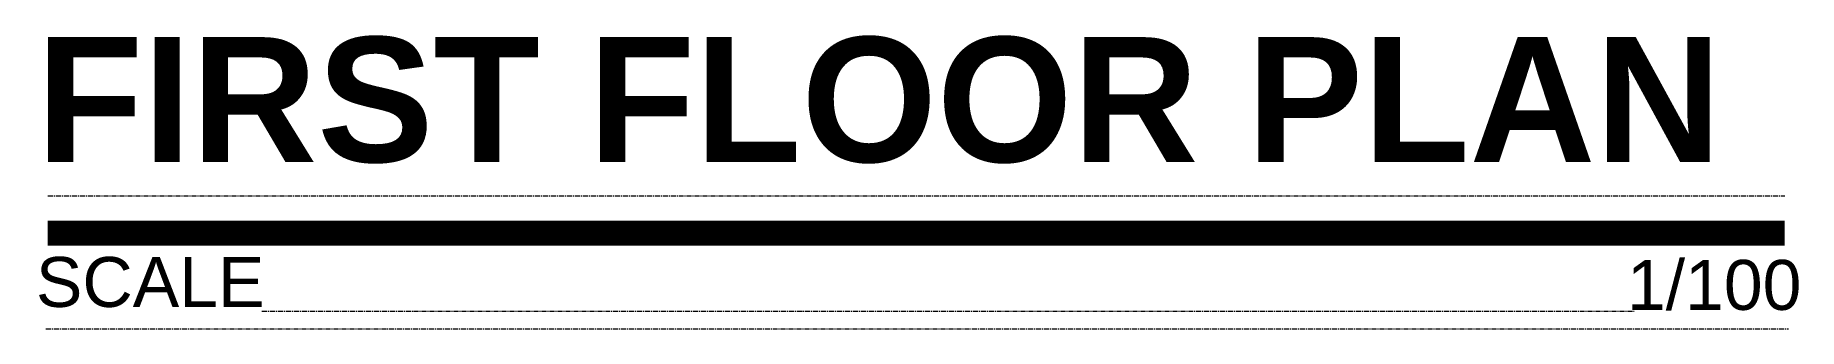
# Model space of a CAD drawing. Header units: millimetres. Extents: x 9820 to 23017, y 3232 to 5427.
import ezdxf
from ezdxf.enums import TextEntityAlignment as Align

# ---------------------------------------------------------------- set-up
doc = ezdxf.new("R2010")
doc.units = ezdxf.units.MM
doc.linetypes.add('CENTER', pattern=[50.8, 31.75, -6.35, 6.35, -6.35])
doc.layers.get('0').update_dxf_attribs({"lineweight": 25, "true_color": 0xffffff})
doc.layers.add('PEN20', color=4, linetype='Continuous', lineweight=20, true_color=0x00ffff)
doc.layers.add('PEN45', color=7, linetype='Continuous', lineweight=50, true_color=0xffffff)
doc.styles.add('textstyle11', font='arialbd.ttf')
doc.styles.add('textstyle12', font='arial.ttf')
doc.styles.add('textstyle13', font='')
doc.styles.get('textstyle13').set_extended_font_data('Arial')

# ---------------------------------------------------------------- blocks, each defined once
blk = doc.blocks.new('1610794099Water Supply First Floor plan_4')
at = {"layer": 'PEN20', "linetype": 'CENTER', "lineweight": 0, "ltscale": 0.03}
for p, q in [((10056.55, -6702.14), (10388, -6702.14)), ((10097.42, -6724.13), (10359.28, -6724.13)), ((10056.2, -6727.5), (10388.71, -6727.5))]:
    blk.add_line(p, q, dxfattribs=at)
at = {"layer": 'PEN20', "linetype": 'CENTER', "lineweight": 0, "ltscale": 0.03, "const_width": 4.76}
blk.add_lwpolyline([(10056.55, -6709.29), (10388, -6709.29)], dxfattribs=at)
at = {"layer": 'PEN20', "linetype": 'CENTER', "lineweight": 0, "ltscale": 0.03}
for s, style, p in [('SCALE', 'textstyle12', (10076.1, -6723.35)), ('1/100', 'textstyle13', (10374.55, -6723.91))]:
    blk.add_text(s, height=9.525, dxfattribs=dict(at, style=style)).set_placement(p, align=Align.CENTER)
at = {"layer": 'PEN45', "linetype": 'CENTER', "lineweight": 0, "ltscale": 0.03, "style": 'textstyle11'}
blk.add_text('FIRST FLOOR PLAN', height=23.8125, dxfattribs=at).set_placement((10054.4, -6695.71))

msp = doc.modelspace()

# ---------------------------------------------------------------- block references
at = {"xscale": 39.2156862745098, "yscale": 39.2156862745098, "zscale": 39.2156862745098}
msp.add_blockref('1610794099Water Supply First Floor plan_4', (-384461, 267056), dxfattribs=at)

doc.saveas('drawing.dxf')
